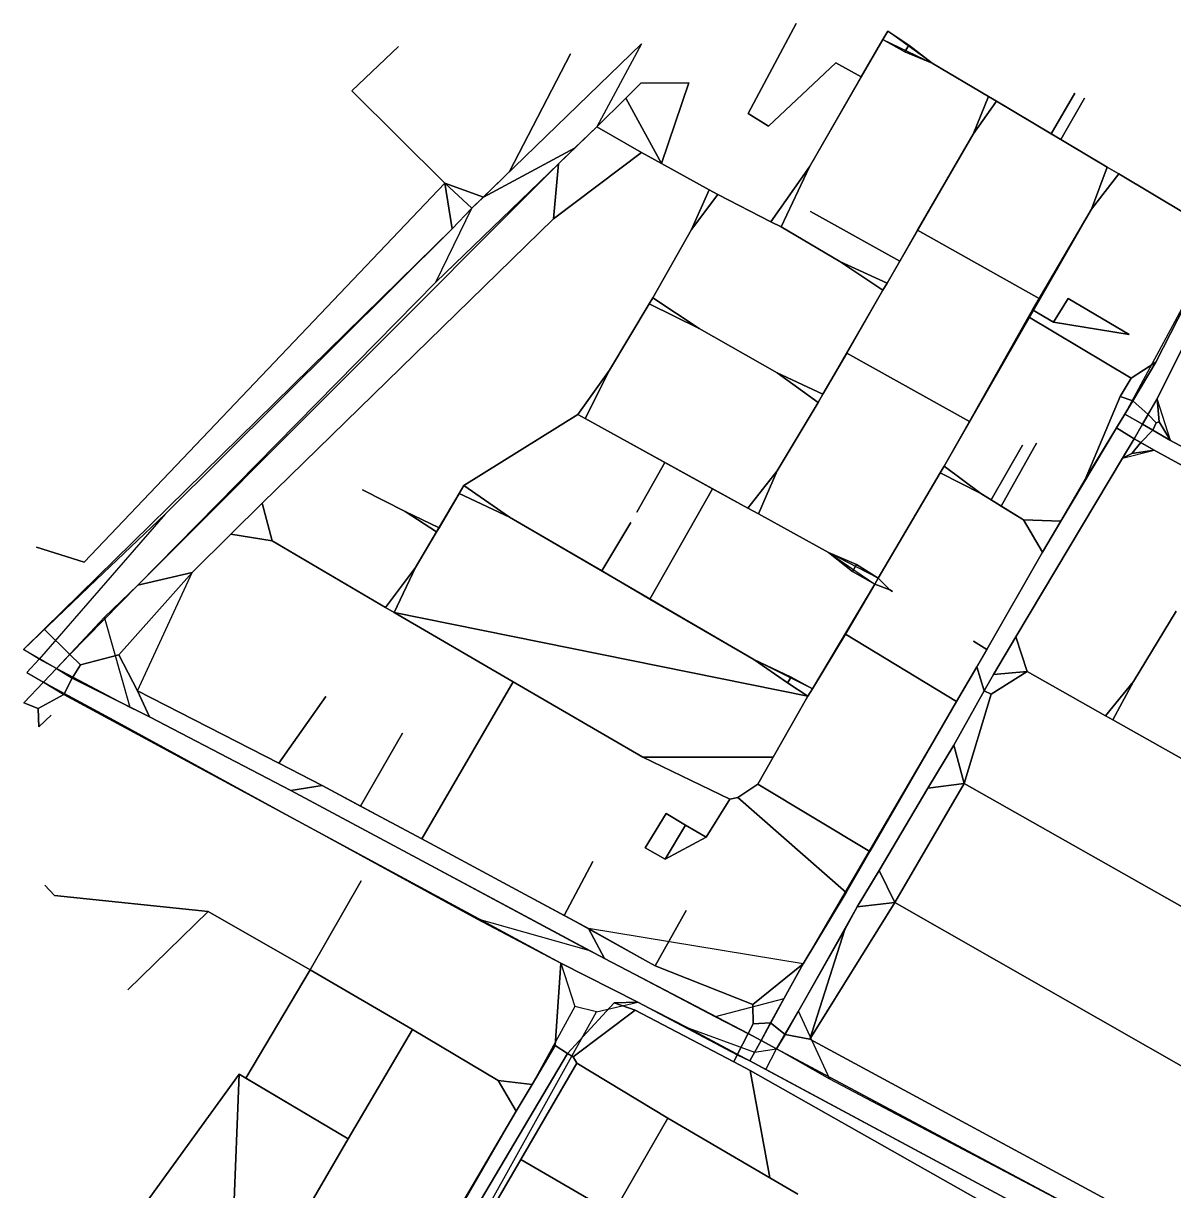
# Model space of a CAD drawing. Header units: metres. Extents: x 327752 to 330295, y 2791490 to 2794271.
# Drawn here: x 327783 to 328492, y 2793551 to 2794271 of the extents above; entities that cross this region are included whole.
import ezdxf

# ---------------------------------------------------------------- set-up
doc = ezdxf.new("R2010")
doc.units = ezdxf.units.M

msp = doc.modelspace()

# ---------------------------------------------------------------- linework, layer by layer
for p, q in [((328229.49, 2794215.31), (328259.26, 2794270.91)), ((328229.49, 2794215.31), (328259.26, 2794270.91)), ((328259.26, 2794270.91), (328229.49, 2794215.31)), ((328259.26, 2794270.91), (328229.49, 2794215.31)), ((328267.48, 2794182.42), (328312.54, 2794260.98)), ((328312.54, 2794260.98), (328267.48, 2794182.42)), ((328299.34, 2794237.92), (328312.54, 2794260.98)), ((328312.54, 2794260.98), (328299.34, 2794237.92)), ((328312.54, 2794260.98), (328315.63, 2794266.12)), ((328315.63, 2794266.12), (328312.54, 2794260.98)), ((328312.54, 2794260.98), (328326.16, 2794253.27)), ((328312.54, 2794260.98), (328343.11, 2794246.41)), ((328326.16, 2794253.27), (328312.54, 2794260.98)), ((328315.63, 2794266.12), (328328.59, 2794257.39)), ((328343.11, 2794246.41), (328315.63, 2794266.12)), ((328328.59, 2794257.39), (328315.63, 2794266.12)), ((327985.14, 2794229.24), (328013.9, 2794256.66)), ((328013.9, 2794256.66), (327985.14, 2794229.24)), ((328163.84, 2794258.27), (328059.25, 2794157.02)), ((328082.47, 2794179.51), (328120.08, 2794252.02)), ((328120.08, 2794252.02), (328082.47, 2794179.51)), ((328163.84, 2794258.27), (328136.2, 2794207.03)), ((328326.16, 2794253.27), (328328.59, 2794257.39)), ((328328.59, 2794257.39), (328326.16, 2794253.27)), ((328326.16, 2794253.27), (328343.11, 2794246.41)), ((328343.11, 2794246.41), (328326.16, 2794253.27)), ((328343.11, 2794246.41), (328328.59, 2794257.39)), ((328328.59, 2794257.39), (328343.11, 2794246.41)), ((328242.04, 2794207.44), (328283.62, 2794246.6)), ((328283.62, 2794246.6), (328242.04, 2794207.44)), ((328299.34, 2794237.92), (328283.62, 2794246.6)), ((328283.62, 2794246.6), (328299.34, 2794237.92)), ((328343.11, 2794246.41), (328377.87, 2794225.76)), ((328377.87, 2794225.76), (328343.11, 2794246.41)), ((328267.48, 2794182.42), (328299.34, 2794237.92)), ((328299.34, 2794237.92), (328267.48, 2794182.42)), ((328154.09, 2794224.78), (328163.41, 2794234.05)), ((328163.41, 2794234.05), (328154.09, 2794224.78)), ((328163.41, 2794234.05), (328193.08, 2794234.26)), ((328193.08, 2794234.26), (328163.41, 2794234.05)), ((328176.1, 2794184.44), (328193.08, 2794234.26)), ((328193.08, 2794234.26), (328176.1, 2794184.44)), ((328042.41, 2794172.28), (327985.14, 2794229.24)), ((327985.14, 2794229.24), (328042.41, 2794172.28)), ((328136.2, 2794207.03), (328154.09, 2794224.78)), ((328154.09, 2794224.78), (328136.2, 2794207.03)), ((328154.09, 2794224.78), (328176.1, 2794184.44)), ((328176.1, 2794184.44), (328154.09, 2794224.78)), ((328377.87, 2794225.76), (328368.33, 2794202.65)), ((328368.33, 2794202.65), (328377.87, 2794225.76)), ((328377.87, 2794225.76), (328382.78, 2794222.84)), ((328382.78, 2794222.84), (328377.87, 2794225.76)), ((328416.36, 2794202.87), (328431.15, 2794227.86)), ((328431.15, 2794227.86), (328416.36, 2794202.87)), ((328422.38, 2794199.29), (328437.05, 2794224.84)), ((328437.05, 2794224.84), (328422.38, 2794199.29)), ((328382.78, 2794222.84), (328368.33, 2794202.65)), ((328368.33, 2794202.65), (328382.78, 2794222.84)), ((328388.3, 2794219.55), (328382.78, 2794222.84)), ((328382.78, 2794222.84), (328388.3, 2794219.55)), ((328382.78, 2794222.84), (328451.06, 2794182.26)), ((328451.06, 2794182.26), (328382.78, 2794222.84)), ((328388.3, 2794219.55), (328416.36, 2794202.87)), ((328416.36, 2794202.87), (328388.3, 2794219.55)), ((328242.04, 2794207.44), (328229.49, 2794215.31)), ((328229.49, 2794215.31), (328242.04, 2794207.44)), ((328112.61, 2794184.32), (328136.2, 2794207.03)), ((328136.2, 2794207.03), (328122.54, 2794193.87)), ((328122.54, 2794193.87), (328136.2, 2794207.03)), ((328136.2, 2794207.03), (328163.7, 2794191.3)), ((328163.7, 2794191.3), (328136.2, 2794207.03)), ((328368.33, 2794202.65), (328315.23, 2794110.72)), ((328315.23, 2794110.72), (328368.33, 2794202.65)), ((328334.04, 2794143.29), (328368.33, 2794202.65)), ((328368.33, 2794202.65), (328334.04, 2794143.29)), ((328416.36, 2794202.87), (328422.38, 2794199.29)), ((328422.38, 2794199.29), (328416.36, 2794202.87)), ((328451.06, 2794182.26), (328422.38, 2794199.29)), ((328422.38, 2794199.29), (328451.06, 2794182.26)), ((328066.25, 2794163.8), (328122.54, 2794193.87)), ((328122.54, 2794193.87), (328066.25, 2794163.8)), ((328163.7, 2794191.3), (328109.45, 2794150.3)), ((328109.45, 2794150.3), (328163.7, 2794191.3)), ((328122.54, 2794193.87), (328112.61, 2794184.32)), ((328112.61, 2794184.32), (328122.54, 2794193.87)), ((328163.7, 2794191.3), (328176.1, 2794184.44)), ((328176.1, 2794184.44), (328163.7, 2794191.3)), ((328112.61, 2794184.32), (327853.14, 2793924.38)), ((327853.14, 2793924.38), (328112.61, 2794184.32)), ((328037.04, 2794111.4), (328112.61, 2794184.32)), ((328109.45, 2794150.3), (328112.61, 2794184.32)), ((328112.61, 2794184.32), (328109.45, 2794150.3)), ((328176.1, 2794184.44), (328205.45, 2794168.27)), ((328205.45, 2794168.27), (328176.1, 2794184.44)), ((328243.57, 2794148.6), (328267.48, 2794182.42)), ((328267.48, 2794182.42), (328243.57, 2794148.6)), ((328249.84, 2794145.36), (328267.48, 2794182.42)), ((328267.48, 2794182.42), (328249.84, 2794145.36)), ((328441.24, 2794156.34), (328451.06, 2794182.26)), ((328451.06, 2794182.26), (328441.24, 2794156.34)), ((328458.14, 2794178.05), (328451.06, 2794182.26)), ((328451.06, 2794182.26), (328458.14, 2794178.05)), ((328066.25, 2794163.8), (328082.47, 2794179.51)), ((328082.47, 2794179.51), (328066.25, 2794163.8)), ((328441.24, 2794156.34), (328458.14, 2794178.05)), ((328458.14, 2794178.05), (328441.24, 2794156.34)), ((328500.12, 2794153.1), (328458.14, 2794178.05)), ((328458.14, 2794178.05), (328500.12, 2794153.1)), ((328042.41, 2794172.28), (327820.01, 2793938.6)), ((327820.01, 2793938.6), (328042.41, 2794172.28)), ((328059.25, 2794157.02), (328042.41, 2794172.28)), ((328046.99, 2794144.26), (328042.41, 2794172.28)), ((328066.25, 2794163.8), (328042.41, 2794172.28)), ((328042.41, 2794172.28), (328059.25, 2794157.02)), ((328042.41, 2794172.28), (328046.99, 2794144.26)), ((328042.41, 2794172.28), (328066.25, 2794163.8)), ((328205.45, 2794168.27), (328194.59, 2794143.82)), ((328194.59, 2794143.82), (328205.45, 2794168.27)), ((328210.93, 2794165.43), (328194.59, 2794143.82)), ((328194.59, 2794143.82), (328210.93, 2794165.43)), ((328205.45, 2794168.27), (328210.93, 2794165.43)), ((328210.93, 2794165.43), (328205.45, 2794168.27)), ((328243.57, 2794148.6), (328210.93, 2794165.43)), ((328210.93, 2794165.43), (328243.57, 2794148.6)), ((328059.25, 2794157.02), (328066.25, 2794163.8)), ((328066.25, 2794163.8), (328059.25, 2794157.02)), ((328037.04, 2794111.4), (328059.25, 2794157.02)), ((328059.25, 2794157.02), (328046.99, 2794144.26)), ((328046.99, 2794144.26), (328059.25, 2794157.02)), ((328323.04, 2794124.24), (328268.08, 2794154.96)), ((328268.08, 2794154.96), (328323.04, 2794124.24)), ((328350.37, 2793997.74), (328441.24, 2794156.34)), ((328441.24, 2794156.34), (328350.37, 2793997.74)), ((328441.24, 2794156.34), (328408.96, 2794101.25)), ((328408.96, 2794101.25), (328441.24, 2794156.34)), ((327795.31, 2793897.33), (328046.99, 2794144.26)), ((328046.99, 2794144.26), (327795.31, 2793897.33)), ((328046.99, 2794144.26), (327869.98, 2793968.29)), ((328109.45, 2794150.3), (327929.84, 2793974.97)), ((327929.84, 2793974.97), (328109.45, 2794150.3)), ((328194.59, 2794143.82), (328170.75, 2794101.72)), ((328170.75, 2794101.72), (328194.59, 2794143.82)), ((328249.84, 2794145.36), (328243.57, 2794148.6)), ((328243.57, 2794148.6), (328249.84, 2794145.36)), ((328249.84, 2794145.36), (328286.2, 2794124.1)), ((328286.2, 2794124.1), (328249.84, 2794145.36)), ((328334.04, 2794143.29), (328323.04, 2794124.24)), ((328323.04, 2794124.24), (328334.04, 2794143.29)), ((328334.04, 2794143.29), (328408.96, 2794101.25)), ((328408.96, 2794101.25), (328334.04, 2794143.29)), ((328286.2, 2794124.1), (328312.72, 2794106.36)), ((328286.2, 2794124.1), (328315.23, 2794110.72)), ((328315.23, 2794110.72), (328286.2, 2794124.1)), ((328312.72, 2794106.36), (328286.2, 2794124.1)), ((328323.04, 2794124.24), (328315.23, 2794110.72)), ((328315.23, 2794110.72), (328323.04, 2794124.24)), ((328513.93, 2794126.55), (328461.96, 2794029.87)), ((328513.93, 2794126.55), (328481.04, 2794062.07)), ((328481.04, 2794062.07), (328513.93, 2794126.55)), ((327853.14, 2793924.38), (328037.04, 2794111.4)), ((328315.23, 2794110.72), (328312.72, 2794106.36)), ((328312.72, 2794106.36), (328315.23, 2794110.72)), ((328170.75, 2794101.72), (328168.48, 2794097.95)), ((328168.48, 2794097.95), (328170.75, 2794101.72)), ((328170.75, 2794101.72), (328199.26, 2794082.76)), ((328199.26, 2794082.76), (328170.75, 2794101.72)), ((328312.72, 2794106.36), (328275.69, 2794042.24)), ((328275.69, 2794042.24), (328312.72, 2794106.36)), ((328312.72, 2794106.36), (328290.34, 2794067.62)), ((328290.34, 2794067.62), (328312.72, 2794106.36)), ((328408.96, 2794101.25), (328404.96, 2794094.17)), ((328404.96, 2794094.17), (328408.96, 2794101.25)), ((328426.84, 2794101.18), (328417.81, 2794086.62)), ((328417.81, 2794086.62), (328426.84, 2794101.18)), ((328464.54, 2794078.93), (328426.84, 2794101.18)), ((328464.54, 2794078.93), (328426.84, 2794101.18)), ((328426.84, 2794101.18), (328464.54, 2794078.93)), ((328426.84, 2794101.18), (328464.54, 2794078.93)), ((328144.09, 2794057.1), (328168.48, 2794097.95)), ((328168.48, 2794097.95), (328144.09, 2794057.1)), ((328168.48, 2794097.95), (328199.26, 2794082.76)), ((328199.26, 2794082.76), (328168.48, 2794097.95)), ((328404.96, 2794094.17), (328402.56, 2794089.93)), ((328402.56, 2794089.93), (328404.96, 2794094.17)), ((328404.96, 2794094.17), (328417.81, 2794086.62)), ((328417.81, 2794086.62), (328404.96, 2794094.17)), ((328366.1, 2794025.46), (328402.56, 2794089.93)), ((328402.56, 2794089.93), (328366.1, 2794025.46)), ((328465.78, 2794052.15), (328402.56, 2794089.93)), ((328402.56, 2794089.93), (328465.78, 2794052.15)), ((328464.54, 2794078.93), (328417.81, 2794086.62)), ((328417.81, 2794086.62), (328464.54, 2794078.93)), ((328199.26, 2794082.76), (328247.56, 2794055.34)), ((328247.56, 2794055.34), (328199.26, 2794082.76)), ((328481.79, 2794039.43), (328503.87, 2794083.48)), ((328503.87, 2794083.48), (328481.79, 2794039.43)), ((328290.34, 2794067.62), (328275.69, 2794042.24)), ((328275.69, 2794042.24), (328290.34, 2794067.62)), ((328366.1, 2794025.46), (328290.34, 2794067.62)), ((328290.34, 2794067.62), (328366.1, 2794025.46)), ((328481.04, 2794062.07), (328465.78, 2794052.15)), ((328465.78, 2794052.15), (328481.04, 2794062.07)), ((328466.8, 2794038.03), (328481.04, 2794062.07)), ((328481.04, 2794062.07), (328466.8, 2794038.03)), ((328124.54, 2794029.64), (328144.09, 2794057.1)), ((328144.09, 2794057.1), (328124.54, 2794029.64)), ((328129.04, 2794027.17), (328144.09, 2794057.1)), ((328144.09, 2794057.1), (328129.04, 2794027.17)), ((328247.56, 2794055.34), (328272.68, 2794037.04)), ((328247.56, 2794055.34), (328275.69, 2794042.24)), ((328275.69, 2794042.24), (328247.56, 2794055.34)), ((328272.68, 2794037.04), (328247.56, 2794055.34)), ((328465.78, 2794052.15), (328459.09, 2794040.8)), ((328459.09, 2794040.8), (328465.78, 2794052.15)), ((328272.68, 2794037.04), (328247.52, 2793995.02)), ((328247.52, 2793995.02), (328272.68, 2794037.04)), ((328275.69, 2794042.24), (328272.68, 2794037.04)), ((328272.68, 2794037.04), (328275.69, 2794042.24)), ((328437.44, 2793989.67), (328459.09, 2794040.8)), ((328459.09, 2794040.8), (328437.44, 2793989.67)), ((328466.8, 2794038.03), (328459.09, 2794040.8)), ((328459.09, 2794040.8), (328466.8, 2794038.03)), ((328461.96, 2794029.87), (328466.8, 2794038.03)), ((328466.8, 2794038.03), (328461.96, 2794029.87)), ((328466.8, 2794038.03), (328476.37, 2794029.69)), ((328476.37, 2794029.69), (328466.8, 2794038.03)), ((328472.84, 2794023.67), (328481.79, 2794039.43)), ((328476.37, 2794029.69), (328481.79, 2794039.43)), ((328481.79, 2794039.43), (328476.37, 2794029.69)), ((328481.79, 2794039.43), (328483.03, 2794025.09)), ((328489.96, 2794013.73), (328481.79, 2794039.43)), ((328483.03, 2794025.09), (328481.79, 2794039.43)), ((328054.24, 2793985.96), (328124.54, 2794029.64)), ((328124.54, 2794029.64), (328054.24, 2793985.96)), ((328124.54, 2794029.64), (328129.04, 2794027.17)), ((328129.04, 2794027.17), (328124.54, 2794029.64)), ((328456.66, 2794021.48), (328461.96, 2794029.87)), ((328461.96, 2794029.87), (328456.66, 2794021.48)), ((328461.96, 2794029.87), (328472.84, 2794023.67)), ((328472.84, 2794023.67), (328461.96, 2794029.87)), ((328472.84, 2794023.67), (328476.37, 2794029.69)), ((328476.37, 2794029.69), (328472.84, 2794023.67)), ((328476.37, 2794029.69), (328481.28, 2794024.49)), ((328481.28, 2794024.49), (328476.37, 2794029.69)), ((328129.04, 2794027.17), (328178.19, 2794000.12)), ((328129.04, 2794027.17), (328229.35, 2793971.96)), ((328178.19, 2794000.12), (328129.04, 2794027.17)), ((328229.35, 2793971.96), (328129.04, 2794027.17)), ((328350.37, 2793997.74), (328366.1, 2794025.46)), ((328366.1, 2794025.46), (328350.37, 2793997.74)), ((328456.66, 2794021.48), (328422.44, 2793963.9)), ((328456.66, 2794021.48), (328437.44, 2793989.67)), ((328437.44, 2793989.67), (328456.66, 2794021.48)), ((328456.66, 2794021.48), (328467.63, 2794014.76)), ((328467.63, 2794014.76), (328456.66, 2794021.48)), ((328467.63, 2794014.76), (328472.84, 2794023.67)), ((328472.84, 2794023.67), (328467.63, 2794014.76)), ((328472.84, 2794023.67), (328479.19, 2794019.98)), ((328479.19, 2794019.98), (328472.84, 2794023.67)), ((328489.96, 2794013.73), (328472.84, 2794023.67)), ((328479.19, 2794019.98), (328481.28, 2794024.49)), ((328481.28, 2794024.49), (328479.19, 2794019.98)), ((328483.03, 2794025.09), (328481.28, 2794024.49)), ((328481.28, 2794024.49), (328483.03, 2794025.09)), ((328489.96, 2794013.73), (328483.03, 2794025.09)), ((328483.03, 2794025.09), (328489.96, 2794013.73)), ((328467.63, 2794014.76), (328460.37, 2794002.67)), ((328460.37, 2794002.67), (328467.63, 2794014.76)), ((328467.63, 2794014.76), (328471.83, 2794012.42)), ((328467.63, 2794014.76), (328480.02, 2794007.8)), ((328471.83, 2794012.42), (328467.63, 2794014.76)), ((328471.83, 2794012.42), (328479.19, 2794019.98)), ((328479.19, 2794019.98), (328471.83, 2794012.42)), ((328479.19, 2794019.98), (328489.96, 2794013.73)), ((328489.96, 2794013.73), (328479.19, 2794019.98)), ((328379.55, 2793977.05), (328398.8, 2794010.73)), ((328398.8, 2794010.73), (328379.55, 2793977.05)), ((328385.65, 2793973.21), (328407.46, 2794011.96)), ((328407.46, 2794011.96), (328385.65, 2793973.21)), ((328460.37, 2794002.67), (328480.02, 2794007.8)), ((328471.83, 2794012.42), (328466.27, 2794005.67)), ((328466.27, 2794005.67), (328471.83, 2794012.42)), ((328480.02, 2794007.8), (328466.27, 2794005.67)), ((328466.27, 2794005.67), (328480.02, 2794007.8)), ((328471.83, 2794012.42), (328480.02, 2794007.8)), ((328480.02, 2794007.8), (328471.83, 2794012.42)), ((328480.02, 2794007.8), (328525.18, 2793982.72)), ((328525.18, 2793982.72), (328480.02, 2794007.8)), ((328580.97, 2793964.66), (328489.96, 2794013.73)), ((328489.96, 2794013.73), (328580.97, 2793964.66)), ((328178.19, 2794000.12), (328161.02, 2793969.41)), ((328161.02, 2793969.41), (328178.19, 2794000.12)), ((328178.19, 2794000.12), (328207.63, 2793983.91)), ((328207.63, 2793983.91), (328178.19, 2794000.12)), ((328460.37, 2794002.67), (328394.71, 2793892.55)), ((328394.71, 2793892.55), (328460.37, 2794002.67)), ((328460.37, 2794002.67), (328466.27, 2794005.67)), ((328466.27, 2794005.67), (328460.37, 2794002.67)), ((328229.35, 2793971.96), (328247.52, 2793995.02)), ((328247.52, 2793995.02), (328229.35, 2793971.96)), ((328235.86, 2793968.38), (328247.52, 2793995.02)), ((328247.52, 2793995.02), (328235.86, 2793968.38)), ((328348.04, 2793993.64), (328309.67, 2793928.72)), ((328309.67, 2793928.72), (328348.04, 2793993.64)), ((328350.37, 2793997.74), (328348.04, 2793993.64)), ((328348.04, 2793993.64), (328350.37, 2793997.74)), ((328373.12, 2793980.97), (328348.04, 2793993.64)), ((328348.04, 2793993.64), (328373.12, 2793980.97)), ((328373.12, 2793980.97), (328350.37, 2793997.74)), ((328350.37, 2793997.74), (328373.12, 2793980.97)), ((328051.29, 2793980.95), (328054.24, 2793985.96)), ((328054.24, 2793985.96), (328051.29, 2793980.95)), ((328082.48, 2793966.33), (328054.24, 2793985.96)), ((328054.24, 2793985.96), (328082.48, 2793966.33)), ((328437.44, 2793989.67), (328422.44, 2793963.9)), ((328422.44, 2793963.9), (328437.44, 2793989.67)), ((327991.83, 2793983.19), (328018.07, 2793969.78)), ((328018.07, 2793969.78), (327991.83, 2793983.19)), ((328024.51, 2793935.28), (328051.29, 2793980.95)), ((328051.29, 2793980.95), (328024.51, 2793935.28)), ((328051.29, 2793980.95), (328038.94, 2793959.89)), ((328038.94, 2793959.89), (328051.29, 2793980.95)), ((328051.29, 2793980.95), (328082.48, 2793966.33)), ((328082.48, 2793966.33), (328051.29, 2793980.95)), ((328169.01, 2793915.92), (328207.63, 2793983.91)), ((328207.63, 2793983.91), (328169.01, 2793915.92)), ((328229.35, 2793971.96), (328207.63, 2793983.91)), ((328207.63, 2793983.91), (328229.35, 2793971.96)), ((328399.29, 2793964.65), (328373.12, 2793980.97)), ((328373.12, 2793980.97), (328379.55, 2793977.05)), ((328373.12, 2793980.97), (328399.29, 2793964.65)), ((328379.55, 2793977.05), (328373.12, 2793980.97)), ((327929.84, 2793974.97), (327910.5, 2793955.9)), ((327910.5, 2793955.9), (327929.84, 2793974.97)), ((327929.84, 2793974.97), (327935.99, 2793951.69)), ((327935.99, 2793951.69), (327929.84, 2793974.97)), ((328235.86, 2793968.38), (328229.35, 2793971.96)), ((328229.35, 2793971.96), (328235.86, 2793968.38)), ((328385.65, 2793973.21), (328379.55, 2793977.05)), ((328379.55, 2793977.05), (328385.65, 2793973.21)), ((328399.29, 2793964.65), (328385.65, 2793973.21)), ((328385.65, 2793973.21), (328399.29, 2793964.65)), ((327869.98, 2793968.29), (327792.41, 2793878.76)), ((327869.98, 2793968.29), (327827.62, 2793927.86)), ((328037.44, 2793957.32), (328018.07, 2793969.78)), ((328038.94, 2793959.89), (328018.07, 2793969.78)), ((328018.07, 2793969.78), (328037.44, 2793957.32)), ((328018.07, 2793969.78), (328038.94, 2793959.89)), ((328233.12, 2793878.58), (328082.48, 2793966.33)), ((328082.48, 2793966.33), (328139.29, 2793933.24)), ((328082.48, 2793966.33), (328233.12, 2793878.58)), ((328139.29, 2793933.24), (328082.48, 2793966.33)), ((328279.11, 2793944.55), (328235.86, 2793968.38)), ((328235.86, 2793968.38), (328279.11, 2793944.55)), ((328422.44, 2793963.9), (328399.29, 2793964.65)), ((328411.01, 2793944.9), (328399.29, 2793964.65)), ((328399.29, 2793964.65), (328422.44, 2793963.9)), ((328399.29, 2793964.65), (328411.01, 2793944.9)), ((328422.44, 2793963.9), (328411.01, 2793944.9)), ((328411.01, 2793944.9), (328422.44, 2793963.9)), ((328024.51, 2793935.28), (328037.44, 2793957.32)), ((328037.44, 2793957.32), (328024.51, 2793935.28)), ((328037.44, 2793957.32), (328038.94, 2793959.89)), ((328038.94, 2793959.89), (328037.44, 2793957.32)), ((328139.29, 2793933.24), (328157.29, 2793963.01)), ((328157.29, 2793963.01), (328139.29, 2793933.24)), ((327886.71, 2793932.31), (327910.5, 2793955.9)), ((327910.5, 2793955.9), (327886.71, 2793932.31)), ((327910.5, 2793955.9), (327935.99, 2793951.69)), ((327935.99, 2793951.69), (327910.5, 2793955.9)), ((328005.89, 2793910.68), (327935.99, 2793951.69)), ((327935.99, 2793951.69), (328005.89, 2793910.68)), ((327820.01, 2793938.6), (327790.59, 2793947.84)), ((327790.59, 2793947.84), (327820.01, 2793938.6)), ((328309.67, 2793928.72), (328279.11, 2793944.55)), ((328296.3, 2793937.29), (328279.11, 2793944.55)), ((328279.11, 2793944.55), (328296.3, 2793937.29)), ((328279.11, 2793944.55), (328293.93, 2793932.86)), ((328279.11, 2793944.55), (328307.64, 2793924.99)), ((328293.93, 2793932.86), (328279.11, 2793944.55)), ((328411.01, 2793944.9), (328376.8, 2793884.77)), ((328376.8, 2793884.77), (328411.01, 2793944.9)), ((328005.89, 2793910.68), (328024.51, 2793935.28)), ((328024.51, 2793935.28), (328005.89, 2793910.68)), ((328011.28, 2793907.52), (328024.51, 2793935.28)), ((328024.51, 2793935.28), (328011.28, 2793907.52)), ((328296.3, 2793937.29), (328293.93, 2793932.86)), ((328293.93, 2793932.86), (328296.3, 2793937.29)), ((328309.67, 2793928.72), (328296.3, 2793937.29)), ((328296.3, 2793937.29), (328309.67, 2793928.72)), ((327827.62, 2793927.86), (327782.56, 2793884.88)), ((327841.38, 2793881.4), (327886.71, 2793932.31)), ((327886.71, 2793932.31), (327841.38, 2793881.4)), ((327853.04, 2793859.29), (327886.71, 2793932.31)), ((327886.71, 2793932.31), (327853.14, 2793924.38)), ((327853.14, 2793924.38), (327886.71, 2793932.31)), ((328169.01, 2793915.92), (328139.29, 2793933.24)), ((328139.29, 2793933.24), (328169.01, 2793915.92)), ((328307.64, 2793924.99), (328293.93, 2793932.86)), ((328293.93, 2793932.86), (328307.64, 2793924.99)), ((328309.67, 2793928.72), (328307.64, 2793924.99)), ((328307.64, 2793924.99), (328309.67, 2793928.72)), ((328309.67, 2793928.72), (328317.01, 2793921.64)), ((328317.01, 2793921.64), (328309.67, 2793928.72)), ((327811.27, 2793881.74), (327853.14, 2793924.38)), ((327853.14, 2793924.38), (327811.27, 2793881.74)), ((327832.59, 2793904.73), (327853.14, 2793924.38)), ((328307.64, 2793924.99), (328269.19, 2793860.49)), ((328269.19, 2793860.49), (328307.64, 2793924.99)), ((328307.64, 2793924.99), (328289.66, 2793894.3)), ((328289.66, 2793894.3), (328307.64, 2793924.99)), ((328307.64, 2793924.99), (328317.01, 2793921.64)), ((328317.01, 2793921.64), (328307.64, 2793924.99)), ((328317.01, 2793921.64), (328318.68, 2793920.61)), ((328318.68, 2793920.61), (328317.01, 2793921.64)), ((328233.12, 2793878.58), (328169.01, 2793915.92)), ((328169.01, 2793915.92), (328233.12, 2793878.58)), ((328011.28, 2793907.52), (328005.89, 2793910.68)), ((328005.89, 2793910.68), (328011.28, 2793907.52)), ((328011.28, 2793907.52), (328084.64, 2793864.87)), ((328011.28, 2793907.52), (328266.45, 2793855.97)), ((328084.64, 2793864.87), (328011.28, 2793907.52)), ((328266.45, 2793855.97), (328011.28, 2793907.52)), ((328493.61, 2793908.35), (328467.24, 2793865.13)), ((328467.24, 2793865.13), (328493.61, 2793908.35)), ((327802.92, 2793873.05), (327832.59, 2793904.73)), ((327848.38, 2793849.04), (327832.59, 2793904.73)), ((327782.56, 2793884.88), (327795.31, 2793897.33)), ((327795.31, 2793897.33), (327782.56, 2793884.88)), ((327795.31, 2793897.33), (327811.27, 2793881.74)), ((327811.27, 2793881.74), (327795.31, 2793897.33)), ((328289.66, 2793894.3), (328269.19, 2793860.49)), ((328269.19, 2793860.49), (328289.66, 2793894.3)), ((328289.66, 2793894.3), (328358.04, 2793852.77)), ((328358.04, 2793852.77), (328289.66, 2793894.3)), ((328394.71, 2793892.55), (328380.88, 2793869.42)), ((328380.88, 2793869.42), (328394.71, 2793892.55)), ((328394.71, 2793892.55), (328401.57, 2793871.24)), ((328401.57, 2793871.24), (328394.71, 2793892.55)), ((327782.56, 2793884.88), (327802.92, 2793873.05)), ((327802.92, 2793873.05), (327782.56, 2793884.88)), ((327792.41, 2793878.76), (327782.56, 2793884.88)), ((328376.8, 2793884.77), (328263.54, 2793690.96)), ((328376.8, 2793884.77), (328368.55, 2793889.86)), ((328368.55, 2793889.86), (328376.8, 2793884.77)), ((328376.8, 2793884.77), (328370.51, 2793874.04)), ((328370.51, 2793874.04), (328376.8, 2793884.77)), ((327792.41, 2793878.76), (327784.67, 2793870.67)), ((327784.67, 2793870.67), (327792.41, 2793878.76)), ((327802.92, 2793873.05), (327792.41, 2793878.76)), ((327802.92, 2793873.05), (327811.27, 2793881.74)), ((327811.27, 2793881.74), (327802.92, 2793873.05)), ((327811.27, 2793881.74), (327817.78, 2793875.4)), ((327817.78, 2793875.4), (327811.27, 2793881.74)), ((327841.38, 2793881.4), (327817.78, 2793875.4)), ((327817.78, 2793875.4), (327841.38, 2793881.4)), ((327853.04, 2793859.29), (327841.38, 2793881.4)), ((327841.38, 2793881.4), (327853.04, 2793859.29)), ((328269.19, 2793860.49), (328233.12, 2793878.58)), ((328256.15, 2793867.74), (328233.12, 2793878.58)), ((328233.12, 2793878.58), (328256.15, 2793867.74)), ((328233.12, 2793878.58), (328253.75, 2793864.16)), ((328233.12, 2793878.58), (328266.45, 2793855.97)), ((328253.75, 2793864.16), (328233.12, 2793878.58)), ((327784.67, 2793870.67), (327794.95, 2793864.69)), ((327802.92, 2793873.05), (327794.95, 2793864.69)), ((327794.95, 2793864.69), (327802.92, 2793873.05)), ((327802.92, 2793873.05), (327812.77, 2793867.2)), ((327812.77, 2793867.2), (327802.92, 2793873.05)), ((327848.38, 2793849.04), (327802.92, 2793873.05)), ((327812.77, 2793867.2), (327817.78, 2793875.4)), ((327817.78, 2793875.4), (327812.77, 2793867.2)), ((328358.04, 2793852.77), (328370.51, 2793874.04)), ((328370.51, 2793874.04), (328358.04, 2793852.77)), ((328370.51, 2793874.04), (328375.23, 2793859.36)), ((328375.23, 2793859.36), (328370.51, 2793874.04)), ((328401.57, 2793871.24), (328379.43, 2793857.3)), ((328379.43, 2793857.3), (328401.57, 2793871.24)), ((328380.88, 2793869.42), (328401.57, 2793871.24)), ((328401.57, 2793871.24), (328380.88, 2793869.42)), ((328401.57, 2793871.24), (328449.99, 2793843.94)), ((328449.99, 2793843.94), (328401.57, 2793871.24)), ((327794.95, 2793864.69), (327782.77, 2793851.94)), ((327782.77, 2793851.94), (327794.95, 2793864.69)), ((327794.95, 2793864.69), (327807.59, 2793857.02)), ((327794.95, 2793864.69), (327838.34, 2793841.16)), ((327807.59, 2793857.02), (327794.95, 2793864.69)), ((327812.77, 2793867.2), (327807.59, 2793857.02)), ((327807.59, 2793857.02), (327812.77, 2793867.2)), ((327812.77, 2793867.2), (327860.35, 2793843.33)), ((327860.35, 2793843.33), (327812.77, 2793867.2)), ((328084.64, 2793864.87), (328028.29, 2793767.95)), ((328028.29, 2793767.95), (328084.64, 2793864.87)), ((328164.62, 2793818.4), (328084.64, 2793864.87)), ((328084.64, 2793864.87), (328164.62, 2793818.4)), ((328256.15, 2793867.74), (328253.75, 2793864.16)), ((328253.75, 2793864.16), (328256.15, 2793867.74)), ((328266.45, 2793855.97), (328253.75, 2793864.16)), ((328253.75, 2793864.16), (328266.45, 2793855.97)), ((328269.19, 2793860.49), (328256.15, 2793867.74)), ((328256.15, 2793867.74), (328269.19, 2793860.49)), ((328356.41, 2793825.81), (328380.88, 2793869.42)), ((328380.88, 2793869.42), (328375.23, 2793859.36)), ((328375.23, 2793859.36), (328380.88, 2793869.42)), ((328467.24, 2793865.13), (328449.99, 2793843.94)), ((328449.99, 2793843.94), (328467.24, 2793865.13)), ((328467.24, 2793865.13), (328454.54, 2793841.38)), ((328454.54, 2793841.38), (328467.24, 2793865.13)), ((327807.59, 2793857.02), (327791.65, 2793848.45)), ((327791.65, 2793848.45), (327807.59, 2793857.02)), ((327807.59, 2793857.02), (328114.04, 2793691.34)), ((328114.04, 2793691.34), (327807.59, 2793857.02)), ((327853.04, 2793859.29), (327860.35, 2793843.33)), ((327853.04, 2793859.29), (327940.12, 2793814.65)), ((327860.35, 2793843.33), (327853.04, 2793859.29)), ((327940.12, 2793814.65), (327853.04, 2793859.29)), ((327966.8, 2793800.97), (327853.04, 2793859.29)), ((327940.12, 2793814.65), (327969.06, 2793855.89)), ((327969.06, 2793855.89), (327940.12, 2793814.65)), ((328244.91, 2793818.33), (328266.45, 2793855.97)), ((328266.45, 2793855.97), (328244.91, 2793818.33)), ((328266.45, 2793855.97), (328269.19, 2793860.49)), ((328269.19, 2793860.49), (328266.45, 2793855.97)), ((328375.23, 2793859.36), (328356.41, 2793825.81)), ((328356.41, 2793825.81), (328375.23, 2793859.36)), ((328362.86, 2793802.17), (328379.43, 2793857.3)), ((328379.43, 2793857.3), (328362.86, 2793802.17)), ((328375.23, 2793859.36), (328379.43, 2793857.3)), ((328379.43, 2793857.3), (328375.23, 2793859.36)), ((327782.77, 2793851.94), (327791.65, 2793848.45)), ((327791.65, 2793848.45), (327782.77, 2793851.94)), ((327860.35, 2793843.33), (327848.38, 2793849.04)), ((328304.71, 2793760.3), (328358.04, 2793852.77)), ((328358.04, 2793852.77), (328304.71, 2793760.3)), ((327792.1, 2793837.18), (327791.65, 2793848.45)), ((327791.65, 2793848.45), (327792.1, 2793837.18)), ((327799.64, 2793844.21), (327792.1, 2793837.18)), ((327792.1, 2793837.18), (327799.64, 2793844.21)), ((327860.35, 2793843.33), (327947.49, 2793797.81)), ((327947.49, 2793797.81), (327860.35, 2793843.33)), ((328454.54, 2793841.38), (328449.99, 2793843.94)), ((328449.99, 2793843.94), (328454.54, 2793841.38)), ((327838.34, 2793841.16), (328062.19, 2793718.59)), ((328626.72, 2793744.35), (328454.54, 2793841.38)), ((328454.54, 2793841.38), (328567.7, 2793777.61)), ((328454.54, 2793841.38), (328626.72, 2793744.35)), ((328567.7, 2793777.61), (328454.54, 2793841.38)), ((327990.52, 2793788.23), (328016.33, 2793833.25)), ((328016.33, 2793833.25), (327990.52, 2793788.23)), ((328340.48, 2793799.19), (328356.41, 2793825.81)), ((328356.41, 2793825.81), (328340.48, 2793799.19)), ((328362.86, 2793802.17), (328356.41, 2793825.81)), ((328356.41, 2793825.81), (328362.86, 2793802.17)), ((327940.12, 2793814.65), (327966.8, 2793800.97)), ((327966.8, 2793800.97), (327940.12, 2793814.65)), ((328244.91, 2793818.33), (328164.62, 2793818.4)), ((328218.36, 2793792.52), (328164.62, 2793818.4)), ((328164.62, 2793818.4), (328218.36, 2793792.52)), ((328164.62, 2793818.4), (328244.91, 2793818.33)), ((328235.6, 2793801.64), (328244.91, 2793818.33)), ((328244.91, 2793818.33), (328235.6, 2793801.64)), ((327947.49, 2793797.81), (327966.8, 2793800.97)), ((327966.8, 2793800.97), (327947.49, 2793797.81)), ((328131.1, 2793712.74), (327966.8, 2793800.97)), ((327966.8, 2793800.97), (327990.52, 2793788.23)), ((327990.52, 2793788.23), (327966.8, 2793800.97)), ((328235.6, 2793801.64), (328223.12, 2793793.41)), ((328223.12, 2793793.41), (328235.6, 2793801.64)), ((328235.6, 2793801.64), (328304.71, 2793760.3)), ((328304.71, 2793760.3), (328235.6, 2793801.64)), ((328310.46, 2793748.53), (328340.48, 2793799.19)), ((328340.48, 2793799.19), (328310.46, 2793748.53)), ((328319.99, 2793728.85), (328362.86, 2793802.17)), ((328362.86, 2793802.17), (328319.99, 2793728.85)), ((328362.86, 2793802.17), (328340.48, 2793799.19)), ((328340.48, 2793799.19), (328362.86, 2793802.17)), ((328562.2, 2793689.28), (328362.86, 2793802.17)), ((328362.86, 2793802.17), (328562.2, 2793689.28)), ((327947.49, 2793797.81), (328140.88, 2793694.23)), ((328140.88, 2793694.23), (327947.49, 2793797.81)), ((328131.31, 2793699.11), (327947.49, 2793797.81)), ((328218.36, 2793792.52), (328203.78, 2793769.02)), ((328203.78, 2793769.02), (328218.36, 2793792.52)), ((328223.12, 2793793.41), (328218.36, 2793792.52)), ((328218.36, 2793792.52), (328223.12, 2793793.41)), ((328223.12, 2793793.41), (328290.04, 2793734.87)), ((328290.04, 2793734.87), (328223.12, 2793793.41)), ((327990.52, 2793788.23), (328028.29, 2793767.95)), ((328028.29, 2793767.95), (327990.52, 2793788.23)), ((328166.16, 2793762.5), (328179.05, 2793783.62)), ((328166.16, 2793762.5), (328179.05, 2793783.62)), ((328179.05, 2793783.62), (328166.16, 2793762.5)), ((328179.05, 2793783.62), (328166.16, 2793762.5)), ((328191.03, 2793776.54), (328179.05, 2793783.62)), ((328179.05, 2793783.62), (328191.03, 2793776.54)), ((328178.47, 2793755.43), (328191.03, 2793776.54)), ((328191.03, 2793776.54), (328178.47, 2793755.43)), ((328203.78, 2793769.02), (328191.03, 2793776.54)), ((328191.03, 2793776.54), (328203.78, 2793769.02)), ((328116.13, 2793720.79), (328028.29, 2793767.95)), ((328028.29, 2793767.95), (328116.13, 2793720.79)), ((328178.47, 2793755.43), (328166.16, 2793762.5)), ((328166.16, 2793762.5), (328178.47, 2793755.43)), ((328203.78, 2793769.02), (328178.47, 2793755.43)), ((328178.47, 2793755.43), (328203.78, 2793769.02)), ((328304.71, 2793760.3), (328290.04, 2793734.87)), ((328290.04, 2793734.87), (328304.71, 2793760.3)), ((328116.13, 2793720.79), (328133.69, 2793753.95)), ((328133.69, 2793753.95), (328116.13, 2793720.79)), ((328296.77, 2793726.06), (328310.46, 2793748.53)), ((328310.46, 2793748.53), (328296.77, 2793726.06)), ((328319.99, 2793728.85), (328310.46, 2793748.53)), ((328310.46, 2793748.53), (328319.99, 2793728.85)), ((327959.43, 2793687.24), (327990.85, 2793742.13)), ((327990.85, 2793742.13), (327959.43, 2793687.24)), ((327801.78, 2793733.08), (327795.76, 2793739.45)), ((327795.76, 2793739.45), (327801.78, 2793733.08)), ((328263.54, 2793690.96), (328290.04, 2793734.87)), ((328290.04, 2793734.87), (328263.54, 2793690.96)), ((327801.78, 2793733.08), (327896.59, 2793723.24)), ((327896.59, 2793723.24), (327801.78, 2793733.08)), ((328267.55, 2793644.39), (328319.99, 2793728.85)), ((328319.99, 2793728.85), (328267.55, 2793644.39)), ((328296.77, 2793726.06), (328319.99, 2793728.85)), ((328319.99, 2793728.85), (328296.77, 2793726.06)), ((328518.14, 2793615.7), (328319.99, 2793728.85)), ((328319.99, 2793728.85), (328518.14, 2793615.7)), ((327896.59, 2793723.24), (327847.04, 2793674.82)), ((327847.04, 2793674.82), (327896.59, 2793723.24)), ((327959.43, 2793687.24), (327896.59, 2793723.24)), ((327896.59, 2793723.24), (327959.43, 2793687.24)), ((328122.35, 2793717.44), (328116.13, 2793720.79)), ((328116.13, 2793720.79), (328122.35, 2793717.44)), ((328172.25, 2793689.62), (328191.41, 2793723.79)), ((328191.41, 2793723.79), (328172.25, 2793689.62)), ((328260.57, 2793661.81), (328296.77, 2793726.06)), ((328289.25, 2793712.17), (328296.77, 2793726.06)), ((328296.77, 2793726.06), (328289.25, 2793712.17)), ((328131.31, 2793699.11), (328062.19, 2793718.59)), ((328062.19, 2793718.59), (328114.04, 2793691.34)), ((328131.1, 2793712.74), (328122.35, 2793717.44)), ((328122.35, 2793717.44), (328131.1, 2793712.74)), ((328122.35, 2793717.44), (328166.23, 2793693)), ((328166.23, 2793693), (328122.35, 2793717.44)), ((328263.54, 2793690.96), (328131.1, 2793712.74)), ((328131.1, 2793712.74), (328140.88, 2793694.23)), ((328131.1, 2793712.74), (328166.23, 2793693)), ((328140.88, 2793694.23), (328131.1, 2793712.74)), ((328166.23, 2793693), (328131.1, 2793712.74)), ((328252.34, 2793647.36), (328289.25, 2793712.17)), ((328289.25, 2793712.17), (328252.34, 2793647.36)), ((328289.25, 2793712.17), (328267.55, 2793644.39)), ((328267.55, 2793644.39), (328289.25, 2793712.17)), ((328140.88, 2793694.23), (328131.31, 2793699.11)), ((328114.04, 2793691.34), (328110.45, 2793640.55)), ((328110.45, 2793640.55), (328114.04, 2793691.34)), ((328114.04, 2793691.34), (328161.56, 2793667.39)), ((328114.04, 2793691.34), (328122.74, 2793664.7)), ((328161.56, 2793667.39), (328114.04, 2793691.34)), ((328229.64, 2793647.98), (328140.88, 2793694.23)), ((328209.3, 2793658.29), (328140.88, 2793694.23)), ((328140.88, 2793694.23), (328229.64, 2793647.98)), ((328166.23, 2793693), (328172.25, 2793689.62)), ((328172.25, 2793689.62), (328166.23, 2793693)), ((328263.54, 2793690.96), (328232.4, 2793665.96)), ((328232.4, 2793665.96), (328263.54, 2793690.96)), ((328243.33, 2793654.61), (328263.54, 2793690.96)), ((328263.54, 2793690.96), (328243.33, 2793654.61)), ((328263.54, 2793690.96), (328251.64, 2793669.27)), ((327919.7, 2793620.53), (327959.43, 2793687.24)), ((327959.43, 2793687.24), (327919.7, 2793620.53)), ((328022.6, 2793650.4), (327959.43, 2793687.24)), ((327959.43, 2793687.24), (328022.6, 2793650.4)), ((328232.4, 2793665.96), (328172.25, 2793689.62)), ((328172.25, 2793689.62), (328232.4, 2793665.96)), ((328251.64, 2793669.27), (328209.3, 2793658.29)), ((328251.64, 2793669.27), (328237.51, 2793643.72)), ((328122.74, 2793664.7), (328096.34, 2793616.61)), ((328146.91, 2793666.89), (328118.22, 2793635.73)), ((328118.22, 2793635.73), (328146.91, 2793666.89)), ((328159.96, 2793662.42), (328121.75, 2793633.57)), ((328121.75, 2793633.57), (328159.96, 2793662.42)), ((328135.95, 2793661.34), (328122.74, 2793664.7)), ((328135.95, 2793661.34), (328161.56, 2793667.39)), ((328161.56, 2793667.39), (328146.91, 2793666.89)), ((328146.91, 2793666.89), (328161.56, 2793667.39)), ((328146.91, 2793666.89), (328159.96, 2793662.42)), ((328159.96, 2793662.42), (328146.91, 2793666.89)), ((328159.96, 2793662.42), (328220.73, 2793630.58)), ((328220.73, 2793630.58), (328159.96, 2793662.42)), ((328161.56, 2793667.39), (328222.85, 2793634.86)), ((328161.56, 2793667.39), (328193, 2793651.26)), ((328222.85, 2793634.86), (328161.56, 2793667.39)), ((328232.4, 2793665.96), (328232.6, 2793653.93)), ((328232.6, 2793653.93), (328232.4, 2793665.96)), ((328247.04, 2793638.56), (328260.57, 2793661.81)), ((328279.97, 2793619.74), (328260.57, 2793661.81)), ((328004.43, 2793425), (328135.95, 2793661.34)), ((328237.51, 2793643.72), (328209.3, 2793658.29)), ((328243.33, 2793654.61), (328232.6, 2793653.93)), ((328232.6, 2793653.93), (328243.33, 2793654.61)), ((328237.51, 2793643.72), (328243.33, 2793654.61)), ((328243.33, 2793654.61), (328237.51, 2793643.72)), ((328252.34, 2793647.36), (328243.33, 2793654.61)), ((328243.33, 2793654.61), (328252.34, 2793647.36)), ((327982.92, 2793582.95), (328022.6, 2793650.4)), ((328022.6, 2793650.4), (327982.92, 2793582.95)), ((328022.6, 2793650.4), (328075.39, 2793618.94)), ((328075.39, 2793618.94), (328022.6, 2793650.4)), ((328193, 2793651.26), (328233.53, 2793636.43)), ((328193, 2793651.26), (328230.58, 2793631.02)), ((328229.64, 2793647.98), (328222.85, 2793634.86)), ((328222.85, 2793634.86), (328229.64, 2793647.98)), ((328229.64, 2793647.98), (328232.6, 2793653.93)), ((328232.6, 2793653.93), (328229.64, 2793647.98)), ((328237.51, 2793643.72), (328229.64, 2793647.98)), ((328229.64, 2793647.98), (328237.51, 2793643.72)), ((328247.04, 2793638.56), (328252.34, 2793647.36)), ((328252.34, 2793647.36), (328247.04, 2793638.56)), ((328252.34, 2793647.36), (328267.55, 2793644.39)), ((328267.55, 2793644.39), (328252.34, 2793647.36)), ((328110.45, 2793640.55), (328096.34, 2793616.61)), ((328096.34, 2793616.61), (328110.45, 2793640.55)), ((328110.45, 2793640.55), (328118.22, 2793635.73)), ((328118.22, 2793635.73), (328110.45, 2793640.55)), ((328237.51, 2793643.72), (328230.58, 2793631.02)), ((328230.58, 2793631.02), (328237.51, 2793643.72)), ((328237.51, 2793643.72), (328233.53, 2793636.43)), ((328247.04, 2793638.56), (328237.51, 2793643.72)), ((328237.51, 2793643.72), (328247.04, 2793638.56)), ((328267.55, 2793644.39), (328480.31, 2793529.65)), ((328480.31, 2793529.65), (328267.55, 2793644.39)), ((328013.16, 2793458.31), (328118.22, 2793635.73)), ((328118.22, 2793635.73), (328013.16, 2793458.31)), ((328118.22, 2793635.73), (328121.75, 2793633.57)), ((328121.75, 2793633.57), (328118.22, 2793635.73)), ((328121.75, 2793633.57), (328123.99, 2793629.58)), ((328123.99, 2793629.58), (328121.75, 2793633.57)), ((328222.85, 2793634.86), (328220.73, 2793630.58)), ((328220.73, 2793630.58), (328222.85, 2793634.86)), ((328230.58, 2793631.02), (328222.85, 2793634.86)), ((328222.85, 2793634.86), (328230.58, 2793631.02)), ((328233.53, 2793636.43), (328230.58, 2793631.02)), ((328233.53, 2793636.43), (328247.04, 2793638.56)), ((328240.42, 2793625.72), (328247.04, 2793638.56)), ((328247.04, 2793638.56), (328459.79, 2793525.07)), ((328459.79, 2793525.07), (328247.04, 2793638.56)), ((328279.97, 2793619.74), (328247.04, 2793638.56)), ((328123.99, 2793629.58), (328089.42, 2793570.18)), ((328089.42, 2793570.18), (328123.99, 2793629.58)), ((328179.95, 2793595.67), (328123.99, 2793629.58)), ((328123.99, 2793629.58), (328179.95, 2793595.67)), ((328220.73, 2793630.58), (328230.87, 2793625.21)), ((328230.87, 2793625.21), (328220.73, 2793630.58)), ((328230.58, 2793631.02), (328491.07, 2793491.33)), ((328230.58, 2793631.02), (328240.42, 2793625.72)), ((328491.07, 2793491.33), (328230.58, 2793631.02)), ((328240.42, 2793625.72), (328491.07, 2793491.33)), ((327915.75, 2793622.88), (327843.22, 2793523.12)), ((327843.22, 2793523.12), (327915.75, 2793622.88)), ((327915.75, 2793622.88), (327909.07, 2793456.67)), ((327909.07, 2793456.67), (327915.75, 2793622.88)), ((327915.75, 2793622.88), (327919.7, 2793620.53)), ((327915.75, 2793622.88), (327982.92, 2793582.95)), ((327919.7, 2793620.53), (327915.75, 2793622.88)), ((327982.92, 2793582.95), (327915.75, 2793622.88)), ((327919.7, 2793620.53), (327982.92, 2793582.95)), ((327982.92, 2793582.95), (327919.7, 2793620.53)), ((328075.39, 2793618.94), (328086.59, 2793600.09)), ((328075.39, 2793618.94), (328096.34, 2793616.61)), ((328086.59, 2793600.09), (328075.39, 2793618.94)), ((328096.34, 2793616.61), (328075.39, 2793618.94)), ((328497.37, 2793474.44), (328230.87, 2793625.21)), ((328230.87, 2793625.21), (328243, 2793558.95)), ((328230.87, 2793625.21), (328497.37, 2793474.44)), ((328243, 2793558.95), (328230.87, 2793625.21)), ((328459.79, 2793525.07), (328279.97, 2793619.74)), ((328086.59, 2793600.09), (328096.34, 2793616.61)), ((328096.34, 2793616.61), (328086.59, 2793600.09)), ((328086.59, 2793600.09), (327988.4, 2793430.64)), ((328005.41, 2793462.41), (328086.59, 2793600.09)), ((328086.59, 2793600.09), (328005.41, 2793462.41)), ((328179.95, 2793595.67), (328146.23, 2793537.14)), ((328146.23, 2793537.14), (328179.95, 2793595.67)), ((328179.95, 2793595.67), (328243, 2793558.95)), ((328243, 2793558.95), (328179.95, 2793595.67)), ((327909.07, 2793456.67), (327982.92, 2793582.95)), ((327982.92, 2793582.95), (327909.07, 2793456.67)), ((328089.42, 2793570.18), (328040.3, 2793486.36)), ((328040.3, 2793486.36), (328089.42, 2793570.18)), ((328146.23, 2793537.14), (328089.42, 2793570.18)), ((328089.42, 2793570.18), (328146.23, 2793537.14)), ((328243, 2793558.95), (328260.21, 2793548.88)), ((328260.21, 2793548.88), (328243, 2793558.95))]:
    msp.add_line(p, q)

doc.saveas('drawing.dxf')
